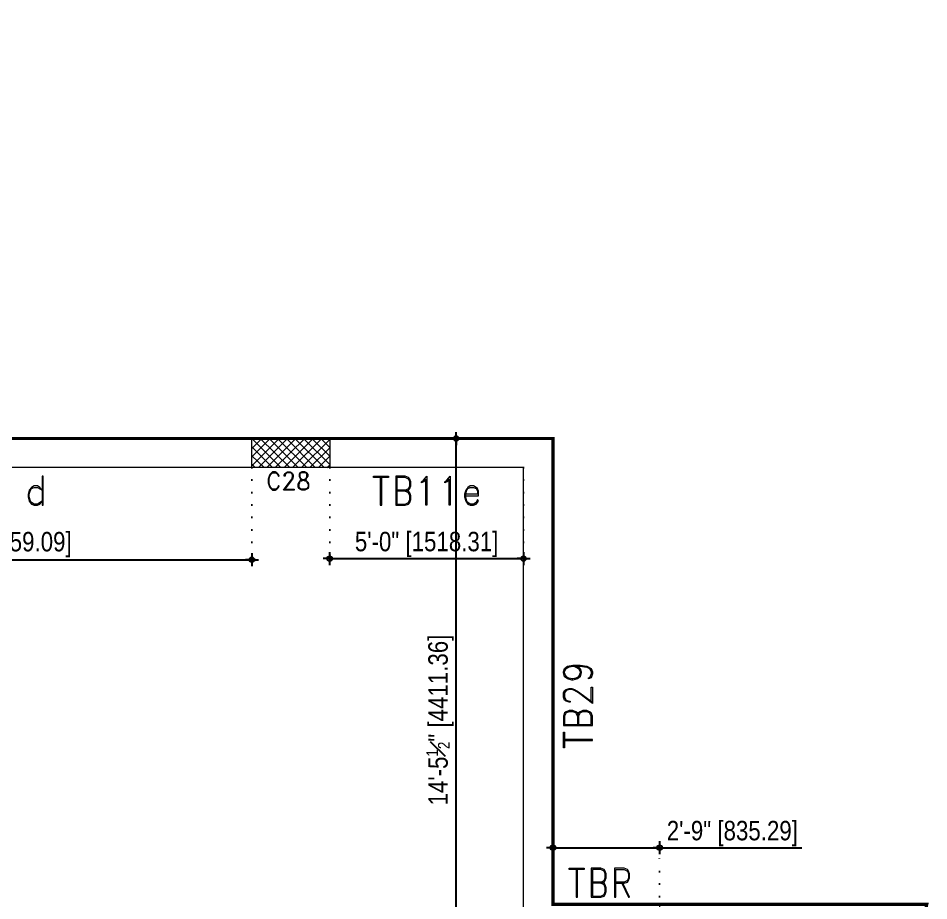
# Model space of a CAD drawing. Header units: inches. Extents: x 1259 to 4988, y 1085 to 3652.
# Drawn here: x 4512.9 to 4793.7, y 2740.7 to 3013 of the extents above; entities that cross this region are included whole.
import ezdxf

# ---------------------------------------------------------------- set-up
doc = ezdxf.new("R2010")
doc.units = ezdxf.units.IN
doc.header["$LTSCALE"] = 15
doc.header["$MEASUREMENT"] = 0
doc.header["$PDMODE"] = 2
doc.linetypes.add('DOT', pattern=[0.25, 0, -0.25])
for name, color, linetype in [('DIMENSION', 160, 'Continuous'), ('PDF_A_Column', 7, 'Continuous'), ('PDF_A_Column Hatch', 7, 'Continuous'), ('PDF_BEAM_LN', 7, 'Continuous'), ('PDF_BLS-TAG', 7, 'Continuous'), ('PDF_COL_NO', 7, 'Continuous')]:
    doc.layers.add(name, color=color, linetype=linetype)
doc.styles.add('swis721cnbt', font='swissc.ttf')
doc.dimstyles.get("Standard").update_dxf_attribs({"dimtxt": 6, "dimasz": 1, "dimexe": 0, "dimexo": 0, "dimgap": 0.5, "dimtad": 1, "dimdec": 1, "dimzin": 3, "dimdsep": 46, "dimlunit": 4, "dimtxsty": 'swis721cnbt', "dimblk": 'rp', "dimcen": 0.09, "dimclrd": 251, "dimclre": 3, "dimclrt": 160, "dimadec": 0, "dimazin": 0, "dimtfac": 0.6, "dimtdec": 1, "dimtofl": 0, "dimtmove": 0, "dimatfit": 3, "dimfxl": 9, "dimfrac": 1, "dimtolj": 1, "dimtzin": 0, "dimlwd": -1, "dimlwe": -1, "dimarcsym": 0})

# ---------------------------------------------------------------- blocks, each defined once
blk = doc.blocks.new('rp')
for p, q in [((0, 0), (-2, 0)), ((0, 2), (0, -2)), ((0, 0), (2, 0))]:
    blk.add_line(p, q)
blk.add_circle((0, 0), 0.75)
blk = doc.blocks.new('*D244')
at = {"layer": 'Defpoints', "color": 0, "transparency": 16777216}
for p in [(4417.29, 2874.42), (4584.97, 2874.42), (4584.97, 2845.93)]:
    blk.add_point(p, dxfattribs=at)
at = {"layer": 'DIMENSION', "color": 3, "linetype": 'DOT', "transparency": 16777216}
for p, q in [((4417.29, 2874.42), (4417.29, 2845.93)), ((4584.97, 2874.42), (4584.97, 2845.93))]:
    blk.add_line(p, q, dxfattribs=at)
at = {"layer": 'DIMENSION', "color": 251, "transparency": 16777216}
blk.add_line((4418.29, 2845.93), (4583.97, 2845.93), dxfattribs=at)
at = {"layer": 'DIMENSION', "color": 251, "transparency": 16777216, "rotation": 180}
blk.add_blockref('rp', (4417.29, 2845.93), dxfattribs=at)
at = {"layer": 'DIMENSION', "color": 251, "transparency": 16777216}
blk.add_blockref('rp', (4584.97, 2845.93), dxfattribs=at)
at = {"layer": 'DIMENSION', "color": 160, "transparency": 16777216, "insert": (4501.13, 2850.9), "char_height": 6, "attachment_point": 5, "style": 'swis721cnbt'}
blk.add_mtext('\\A1;13\'-11{\\H0.6x;\\S1#2;}" [4259.09]', dxfattribs=at)
blk = doc.blocks.new('*D245')
at = {"layer": 'Defpoints', "color": 0, "transparency": 16777216}
for p in [(4608.95, 2874.42), (4668.72, 2874.42), (4668.72, 2846.28)]:
    blk.add_point(p, dxfattribs=at)
at = {"layer": 'DIMENSION', "color": 3, "linetype": 'DOT', "transparency": 16777216}
for p, q in [((4608.95, 2874.42), (4608.95, 2846.28)), ((4668.72, 2874.42), (4668.72, 2846.28))]:
    blk.add_line(p, q, dxfattribs=at)
at = {"layer": 'DIMENSION', "color": 251, "transparency": 16777216}
blk.add_line((4609.95, 2846.28), (4667.72, 2846.28), dxfattribs=at)
at = {"layer": 'DIMENSION', "color": 251, "transparency": 16777216, "rotation": 180}
blk.add_blockref('rp', (4608.95, 2846.28), dxfattribs=at)
at = {"layer": 'DIMENSION', "color": 251, "transparency": 16777216}
blk.add_blockref('rp', (4668.72, 2846.28), dxfattribs=at)
at = {"layer": 'DIMENSION', "color": 160, "transparency": 16777216, "insert": (4638.84, 2850.64), "char_height": 6, "attachment_point": 5, "style": 'swis721cnbt'}
blk.add_mtext('\\A1;5\'-0" [1518.31]', dxfattribs=at)
blk = doc.blocks.new('*D272')
at = {"layer": 'Defpoints', "color": 0, "transparency": 16777216}
for p in [(4647.93, 2883.32), (4668.72, 2883.32), (4668.72, 2709.65)]:
    blk.add_point(p, dxfattribs=at)
at = {"layer": 'DIMENSION', "color": 3, "linetype": 'DOT', "transparency": 16777216}
for p, q in [((4668.72, 2883.32), (4647.93, 2883.32)), ((4668.72, 2709.65), (4647.93, 2709.65))]:
    blk.add_line(p, q, dxfattribs=at)
at = {"layer": 'DIMENSION', "color": 251, "transparency": 16777216}
blk.add_line((4647.93, 2710.65), (4647.93, 2882.32), dxfattribs=at)
for p, rotation in [((4647.93, 2883.32), 90), ((4647.93, 2709.65), 270)]:
    blk.add_blockref('rp', p, dxfattribs=dict(at, rotation=rotation))
at = {"layer": 'DIMENSION', "color": 160, "transparency": 16777216, "insert": (4642.96, 2796.49), "char_height": 6, "attachment_point": 5, "rotation": 90, "style": 'swis721cnbt'}
blk.add_mtext('\\A1;14\'-5{\\H0.6x;\\S1#2;}" [4411.36]', dxfattribs=at)
blk = doc.blocks.new('*D273')
at = {"layer": 'Defpoints', "color": 0, "transparency": 16777216}
for p in [(4710.69, 2757.11), (4677.8, 2730.54), (4710.69, 2730.54)]:
    blk.add_point(p, dxfattribs=at)
at = {"layer": 'DIMENSION', "color": 3, "linetype": 'DOT', "transparency": 16777216}
for p, q in [((4677.8, 2730.54), (4677.8, 2757.11)), ((4710.69, 2730.54), (4710.69, 2757.11))]:
    blk.add_line(p, q, dxfattribs=at)
at = {"layer": 'DIMENSION', "color": 251, "transparency": 16777216}
for p, q in [((4678.8, 2757.11), (4709.69, 2757.11)), ((4710.69, 2757.11), (4754.55, 2757.11))]:
    blk.add_line(p, q, dxfattribs=at)
at = {"layer": 'DIMENSION', "color": 251, "transparency": 16777216, "rotation": 180}
blk.add_blockref('rp', (4677.8, 2757.11), dxfattribs=at)
at = {"layer": 'DIMENSION', "color": 251, "transparency": 16777216}
blk.add_blockref('rp', (4710.69, 2757.11), dxfattribs=at)
at = {"layer": 'DIMENSION', "color": 160, "transparency": 16777216, "insert": (4733.12, 2761.48), "char_height": 6, "attachment_point": 5, "style": 'swis721cnbt'}
blk.add_mtext('\\A1;2\'-9" [835.29]', dxfattribs=at)

msp = doc.modelspace()

# ---------------------------------------------------------------- linework, layer by layer
at = {"layer": 'DIMENSION', "const_width": 1}
msp.add_lwpolyline([(3910.992, 2883.324), (4171.677, 2883.324), (4171.677, 3012.467), (4417.289, 3012.467), (4417.289, 2883.324), (4677.802, 2883.324), (4677.802, 2739.622), (4793.072, 2739.622), (4710.687, 2380.11), (4677.802, 2380.11), (4677.802, 2224.419)], dxfattribs=at)
at = {"layer": 'PDF_A_Column', "lineweight": 0}
msp.add_lwpolyline([(4584.969, 2883.324), (4608.948, 2883.324), (4608.948, 2874.418), (4584.969, 2874.418)], close=True, dxfattribs=at)
at = {"layer": 'PDF_A_Column Hatch', "lineweight": 0}
for points in [[(4584.969, 2883.324), (4593.876, 2874.418)], [(4584.969, 2882.981), (4585.312, 2883.324)], [(4584.969, 2880.241), (4588.052, 2883.324)], [(4584.969, 2877.672), (4590.622, 2883.324)], [(4584.969, 2874.931), (4593.362, 2883.324)], [(4587.025, 2874.418), (4595.931, 2883.324)], [(4587.539, 2883.324), (4596.616, 2874.418)], [(4589.594, 2874.418), (4598.5, 2883.324)], [(4590.279, 2883.324), (4599.185, 2874.418)], [(4592.163, 2874.418), (4601.241, 2883.324)], [(4592.848, 2883.324), (4601.926, 2874.418)], [(4594.904, 2874.418), (4603.81, 2883.324)], [(4595.589, 2883.324), (4604.495, 2874.418)], [(4597.473, 2874.418), (4606.55, 2883.324)], [(4598.158, 2883.324), (4607.236, 2874.418)], [(4600.213, 2874.418), (4608.948, 2882.981)], [(4600.898, 2883.324), (4608.948, 2875.274)], [(4603.467, 2883.324), (4608.948, 2877.843), (4605.523, 2874.418)], [(4606.208, 2883.324), (4608.948, 2880.584)], [(4608.777, 2883.324), (4608.948, 2883.153)], [(4584.969, 2880.755), (4591.307, 2874.418)], [(4602.782, 2874.418), (4608.948, 2880.412)], [(4584.969, 2878.014), (4588.738, 2874.418)], [(4584.969, 2875.445), (4585.997, 2874.418)], [(4608.092, 2874.418), (4608.948, 2875.103)]]:
    msp.add_lwpolyline(points, dxfattribs=at)
at = {"layer": 'PDF_BEAM_LN', "lineweight": 0}
msp.add_lwpolyline([(4020.438, 2071.639), (4020.438, 2425.156), (3957.408, 2425.156), (3957.408, 2562.864), (4002.454, 2562.864), (4002.454, 2685.67), (3910.992, 2685.67), (3910.992, 2883.324), (4171.677, 2883.324), (4171.677, 3012.467), (4417.289, 3012.467), (4417.289, 2883.324), (4677.802, 2883.324), (4677.802, 2739.622), (4710.687, 2739.622), (4710.687, 2727.633), (4677.802, 2685.67), (4631.386, 2685.67), (4631.386, 2434.063), (4677.802, 2434.063), (4713.428, 2391.757), (4710.687, 2380.11), (4677.802, 2380.11), (4677.802, 2224.419)], dxfattribs=at)
msp.add_lwpolyline([(4417.289, 2694.576), (4668.724, 2694.576), (4668.724, 2874.418), (4417.289, 2874.418)], close=True, dxfattribs=at)
at = {"layer": 'PDF_BLS-TAG', "lineweight": 0}
for points in [[(4520.227, 2871.677), (4520.227, 2862.771), (4520.569, 2862.771), (4520.569, 2871.677)], [(4622.479, 2871.677), (4627.104, 2871.677), (4627.104, 2871.335), (4622.479, 2871.335)], [(4637.209, 2869.964), (4637.894, 2870.478), (4638.922, 2871.677), (4638.922, 2862.771), (4638.579, 2862.771), (4638.579, 2870.821), (4637.894, 2869.964), (4637.209, 2869.622)], [(4644.403, 2869.964), (4645.088, 2870.478), (4646.116, 2871.677), (4646.116, 2862.771), (4645.773, 2862.771), (4645.773, 2870.821), (4645.088, 2869.964), (4644.403, 2869.622)], [(4520.227, 2867.395), (4519.541, 2868.252), (4518.856, 2868.765), (4517.829, 2868.765), (4516.972, 2868.252), (4516.287, 2867.395), (4515.945, 2866.196), (4515.945, 2865.34), (4516.287, 2863.97), (4516.972, 2863.113), (4517.829, 2862.771), (4518.856, 2862.771), (4519.541, 2863.113), (4520.227, 2863.97), (4518.856, 2863.113), (4517.829, 2863.113), (4516.972, 2863.627), (4516.63, 2863.97), (4516.287, 2865.34), (4516.287, 2866.196), (4516.63, 2867.395), (4516.972, 2867.909), (4517.829, 2868.252), (4518.856, 2868.252)], [(4681.056, 2787.922), (4681.056, 2792.718), (4681.399, 2792.718), (4681.399, 2787.922)], [(4682.769, 2750.755), (4687.393, 2750.755), (4687.393, 2750.413), (4682.769, 2750.413)]]:
    msp.add_lwpolyline(points, close=True, dxfattribs=at)
for points in [[(4624.535, 2871.335), (4624.535, 2862.771), (4625.048, 2862.771), (4625.048, 2871.335)], [(4632.242, 2867.053), (4633.27, 2867.395), (4633.612, 2867.909), (4633.955, 2868.765), (4633.955, 2869.964), (4633.612, 2870.821), (4633.27, 2871.335), (4632.242, 2871.677), (4629.33, 2871.677), (4629.33, 2862.771), (4632.242, 2862.771), (4633.27, 2863.113), (4633.612, 2863.627), (4633.955, 2864.484), (4633.955, 2865.682), (4633.612, 2866.539), (4633.27, 2867.053), (4632.242, 2867.395), (4629.673, 2867.395)], [(4632.242, 2867.395), (4633.27, 2867.909), (4633.612, 2868.765), (4633.612, 2869.964), (4633.27, 2870.821), (4632.242, 2871.335), (4629.673, 2871.335), (4629.673, 2863.113), (4632.242, 2863.113), (4633.27, 2863.627), (4633.612, 2864.484), (4633.612, 2865.682), (4633.27, 2866.539), (4632.242, 2867.053), (4629.673, 2867.053)], [(4650.911, 2865.682), (4654.851, 2865.682), (4654.851, 2867.053), (4654.508, 2867.909), (4654.166, 2868.252), (4653.309, 2868.765), (4652.282, 2868.765), (4651.596, 2868.252), (4650.911, 2867.395), (4650.569, 2866.196), (4650.569, 2865.34), (4650.911, 2863.97), (4651.596, 2863.113), (4652.282, 2862.771), (4653.309, 2862.771), (4654.166, 2863.113), (4654.851, 2863.97), (4654.508, 2864.484), (4654.166, 2863.627), (4653.309, 2863.113), (4652.282, 2863.113), (4651.596, 2863.627), (4651.254, 2863.97), (4650.911, 2865.34), (4650.911, 2866.196), (4651.254, 2867.395), (4651.596, 2867.909), (4652.282, 2868.252), (4653.309, 2868.252), (4654.166, 2867.909), (4654.508, 2867.053), (4654.508, 2866.196), (4650.911, 2866.196)], [(4685.338, 2813.1), (4686.195, 2812.415), (4686.537, 2811.387), (4686.537, 2811.045), (4686.195, 2809.846), (4685.338, 2809.161), (4683.968, 2808.818), (4683.625, 2808.818), (4682.255, 2809.161), (4681.399, 2809.846), (4681.056, 2811.045), (4681.056, 2811.387), (4681.399, 2812.415), (4682.255, 2813.1), (4683.968, 2813.443), (4686.195, 2813.443), (4688.25, 2813.1), (4689.62, 2812.415), (4689.963, 2811.387), (4689.963, 2810.702), (4689.62, 2809.503), (4688.764, 2809.161), (4688.764, 2809.503), (4689.62, 2809.846)], [(4683.112, 2809.161), (4681.913, 2809.846), (4681.399, 2811.045), (4681.399, 2811.387), (4681.913, 2812.415), (4683.112, 2813.1)], [(4681.399, 2811.73), (4682.255, 2812.758), (4683.968, 2813.1), (4686.195, 2813.1), (4688.25, 2812.758), (4689.62, 2812.073)], [(4683.968, 2813.1), (4685.338, 2812.758), (4686.195, 2811.73)], [(4684.482, 2813.1), (4685.681, 2812.415), (4686.195, 2811.387), (4686.195, 2811.045), (4685.681, 2809.846), (4684.482, 2809.161)], [(4689.106, 2812.415), (4689.62, 2811.387), (4689.62, 2810.702), (4689.106, 2809.503)], [(4686.195, 2810.702), (4685.338, 2809.503), (4683.968, 2809.161), (4683.625, 2809.161), (4682.255, 2809.503), (4681.399, 2810.702)], [(4689.62, 2801.967), (4689.62, 2806.592), (4689.963, 2806.592), (4689.963, 2801.625), (4685.681, 2804.879), (4684.482, 2805.564), (4683.625, 2805.907), (4682.769, 2805.907), (4681.913, 2805.564), (4681.399, 2804.879), (4681.399, 2803.509), (4681.913, 2802.652), (4682.769, 2802.31), (4683.112, 2802.31), (4683.112, 2801.967), (4682.769, 2801.967), (4681.913, 2802.31), (4681.399, 2802.652), (4681.056, 2803.509), (4681.056, 2804.879), (4681.399, 2805.564), (4681.913, 2805.907), (4682.769, 2806.249), (4683.625, 2806.249), (4684.482, 2805.907), (4685.681, 2805.221), (4689.963, 2801.967)], [(4685.681, 2797.685), (4685.338, 2798.713), (4684.824, 2799.055), (4683.968, 2799.398), (4682.769, 2799.398), (4681.913, 2799.055), (4681.399, 2798.713), (4681.056, 2797.685), (4681.056, 2794.774), (4689.963, 2794.774), (4689.963, 2797.685), (4689.62, 2798.713), (4689.106, 2799.055), (4688.25, 2799.398), (4687.051, 2799.398), (4686.195, 2799.055), (4685.681, 2798.713), (4685.338, 2797.685), (4685.338, 2795.116)], [(4685.338, 2797.685), (4684.824, 2798.713), (4683.968, 2799.055), (4682.769, 2799.055), (4681.913, 2798.713), (4681.399, 2797.685), (4681.399, 2795.116), (4689.62, 2795.116), (4689.62, 2797.685), (4689.106, 2798.713), (4688.25, 2799.055), (4687.051, 2799.055), (4686.195, 2798.713), (4685.681, 2797.685), (4685.681, 2795.116)], [(4681.399, 2790.149), (4689.963, 2790.149), (4689.963, 2790.492), (4681.399, 2790.492)], [(4684.996, 2750.413), (4684.996, 2741.849), (4685.338, 2741.849), (4685.338, 2750.413)], [(4692.532, 2746.131), (4693.559, 2746.473), (4693.902, 2746.987), (4694.245, 2747.843), (4694.245, 2749.042), (4693.902, 2749.899), (4693.559, 2750.413), (4692.532, 2750.755), (4689.62, 2750.755), (4689.62, 2741.849), (4692.532, 2741.849), (4693.559, 2742.191), (4693.902, 2742.705), (4694.245, 2743.561), (4694.245, 2744.76), (4693.902, 2745.617), (4693.559, 2746.131), (4692.532, 2746.473), (4689.963, 2746.473)], [(4692.532, 2746.473), (4693.559, 2746.987), (4693.902, 2747.843), (4693.902, 2749.042), (4693.559, 2749.899), (4692.532, 2750.413), (4689.963, 2750.413), (4689.963, 2742.191), (4692.532, 2742.191), (4693.559, 2742.705), (4693.902, 2743.561), (4693.902, 2744.76), (4693.559, 2745.617), (4692.532, 2746.131), (4689.963, 2746.131)], [(4697.156, 2746.131), (4699.725, 2746.131), (4700.753, 2746.473), (4701.096, 2746.987), (4701.438, 2747.843), (4701.438, 2749.042), (4701.096, 2749.899), (4700.753, 2750.413), (4699.725, 2750.755), (4696.814, 2750.755), (4696.814, 2741.849), (4697.156, 2741.849), (4697.156, 2750.413), (4699.725, 2750.413), (4700.753, 2749.899), (4701.096, 2749.042), (4701.096, 2747.843), (4700.753, 2746.987), (4699.725, 2746.473), (4697.156, 2746.473)], [(4699.04, 2746.131), (4701.096, 2741.849), (4701.438, 2741.849), (4699.383, 2746.131)]]:
    msp.add_lwpolyline(points, dxfattribs=at)
at = {"layer": 'PDF_COL_NO', "lineweight": 0}
for points in [[(4593.362, 2871.677), (4593.191, 2872.191), (4592.677, 2872.705), (4592.163, 2873.047), (4591.307, 2873.047), (4590.964, 2872.705), (4590.45, 2872.191), (4590.279, 2871.677), (4589.937, 2870.821), (4589.937, 2869.622), (4590.279, 2868.765), (4590.45, 2868.252), (4590.964, 2867.738), (4591.307, 2867.395), (4592.163, 2867.395), (4592.677, 2867.738), (4593.191, 2868.252), (4593.362, 2868.765), (4593.191, 2868.765), (4592.848, 2868.252), (4592.677, 2867.909), (4592.163, 2867.738), (4591.307, 2867.738), (4590.964, 2867.909), (4590.45, 2868.765), (4590.279, 2869.622), (4590.279, 2870.821), (4590.45, 2871.677), (4590.964, 2872.534), (4591.307, 2872.705), (4592.163, 2872.705), (4592.677, 2872.534), (4592.848, 2872.191), (4593.191, 2871.677)], [(4600.384, 2873.047), (4599.699, 2872.705), (4599.528, 2872.191), (4599.528, 2871.677), (4599.699, 2871.163), (4599.871, 2870.821), (4600.384, 2870.65), (4601.241, 2870.307), (4601.755, 2870.136), (4601.926, 2869.793), (4602.268, 2869.279), (4602.268, 2868.423), (4601.926, 2867.909), (4601.241, 2867.738), (4600.384, 2867.738), (4599.699, 2867.909), (4599.528, 2868.423), (4599.528, 2869.279), (4599.699, 2869.793), (4599.871, 2870.136), (4600.384, 2870.307), (4601.241, 2870.65), (4601.755, 2870.821), (4601.926, 2871.163), (4602.268, 2871.677), (4602.268, 2872.191), (4601.926, 2872.705), (4601.241, 2873.047)]]:
    msp.add_lwpolyline(points, close=True, dxfattribs=at)
for points in [[(4594.904, 2867.738), (4597.987, 2867.738), (4597.987, 2867.395), (4594.732, 2867.395), (4596.788, 2870.136), (4597.301, 2870.821), (4597.473, 2871.506), (4597.473, 2872.02), (4597.301, 2872.534), (4596.788, 2872.705), (4595.931, 2872.705), (4595.417, 2872.534), (4595.246, 2872.02), (4595.246, 2871.677), (4594.904, 2871.677), (4594.904, 2872.02), (4595.246, 2872.534), (4595.417, 2872.705), (4595.931, 2873.047), (4596.788, 2873.047), (4597.301, 2872.705), (4597.473, 2872.534), (4597.644, 2872.02), (4597.644, 2871.506), (4597.473, 2870.821), (4596.959, 2870.136), (4594.904, 2867.395)], [(4599.871, 2872.705), (4599.699, 2872.191), (4599.699, 2871.677), (4599.871, 2871.163), (4600.384, 2870.821), (4601.241, 2870.65), (4601.755, 2870.307), (4602.268, 2869.793), (4602.44, 2869.279), (4602.44, 2868.423), (4602.268, 2867.909), (4601.926, 2867.738), (4601.241, 2867.395), (4600.384, 2867.395), (4599.699, 2867.738), (4599.528, 2867.909), (4599.185, 2868.423), (4599.185, 2869.279), (4599.528, 2869.793), (4599.871, 2870.307), (4600.384, 2870.65), (4601.241, 2870.821), (4601.755, 2871.163), (4601.926, 2871.677), (4601.926, 2872.191), (4601.755, 2872.705)], [(4601.926, 2872.534), (4601.241, 2872.705), (4600.384, 2872.705), (4599.699, 2872.534)], [(4599.528, 2868.252), (4600.213, 2867.738)], [(4601.583, 2867.738), (4602.268, 2868.252)]]:
    msp.add_lwpolyline(points, dxfattribs=at)

# ---------------------------------------------------------------- dimensions: what is measured, and where the dimension line sits
at = {"layer": 'DIMENSION'}
dim = msp.add_linear_dim(base=(4647.927, 2883.324), p1=(4668.724, 2709.649), p2=(4668.724, 2883.324), angle=90, dimstyle='Standard', override={"dimfxl": 0.179688}, dxfattribs=at)
dim.commit()
dim.dimension.update_dxf_attribs({"geometry": '*D272', "text_midpoint": (4642.956, 2796.486)})
for base, p1, p2, picture, middle in [((4584.969, 2845.932), (4417.289, 2874.418), (4584.969, 2874.418), '*D244', (4501.129, 2850.903)), ((4668.724, 2846.275), (4608.948, 2874.418), (4668.724, 2874.418), '*D245', (4638.836, 2850.64)), ((4710.687, 2757.107), (4677.802, 2730.544), (4710.687, 2730.544), '*D273', (4733.117, 2761.475))]:
    dim = msp.add_linear_dim(base=base, p1=p1, p2=p2, dimstyle='Standard', override={"dimfxl": 0.179688}, dxfattribs=at)
    dim.commit()
    dim.dimension.update_dxf_attribs({"geometry": picture, "text_midpoint": middle})

doc.saveas('drawing.dxf')
